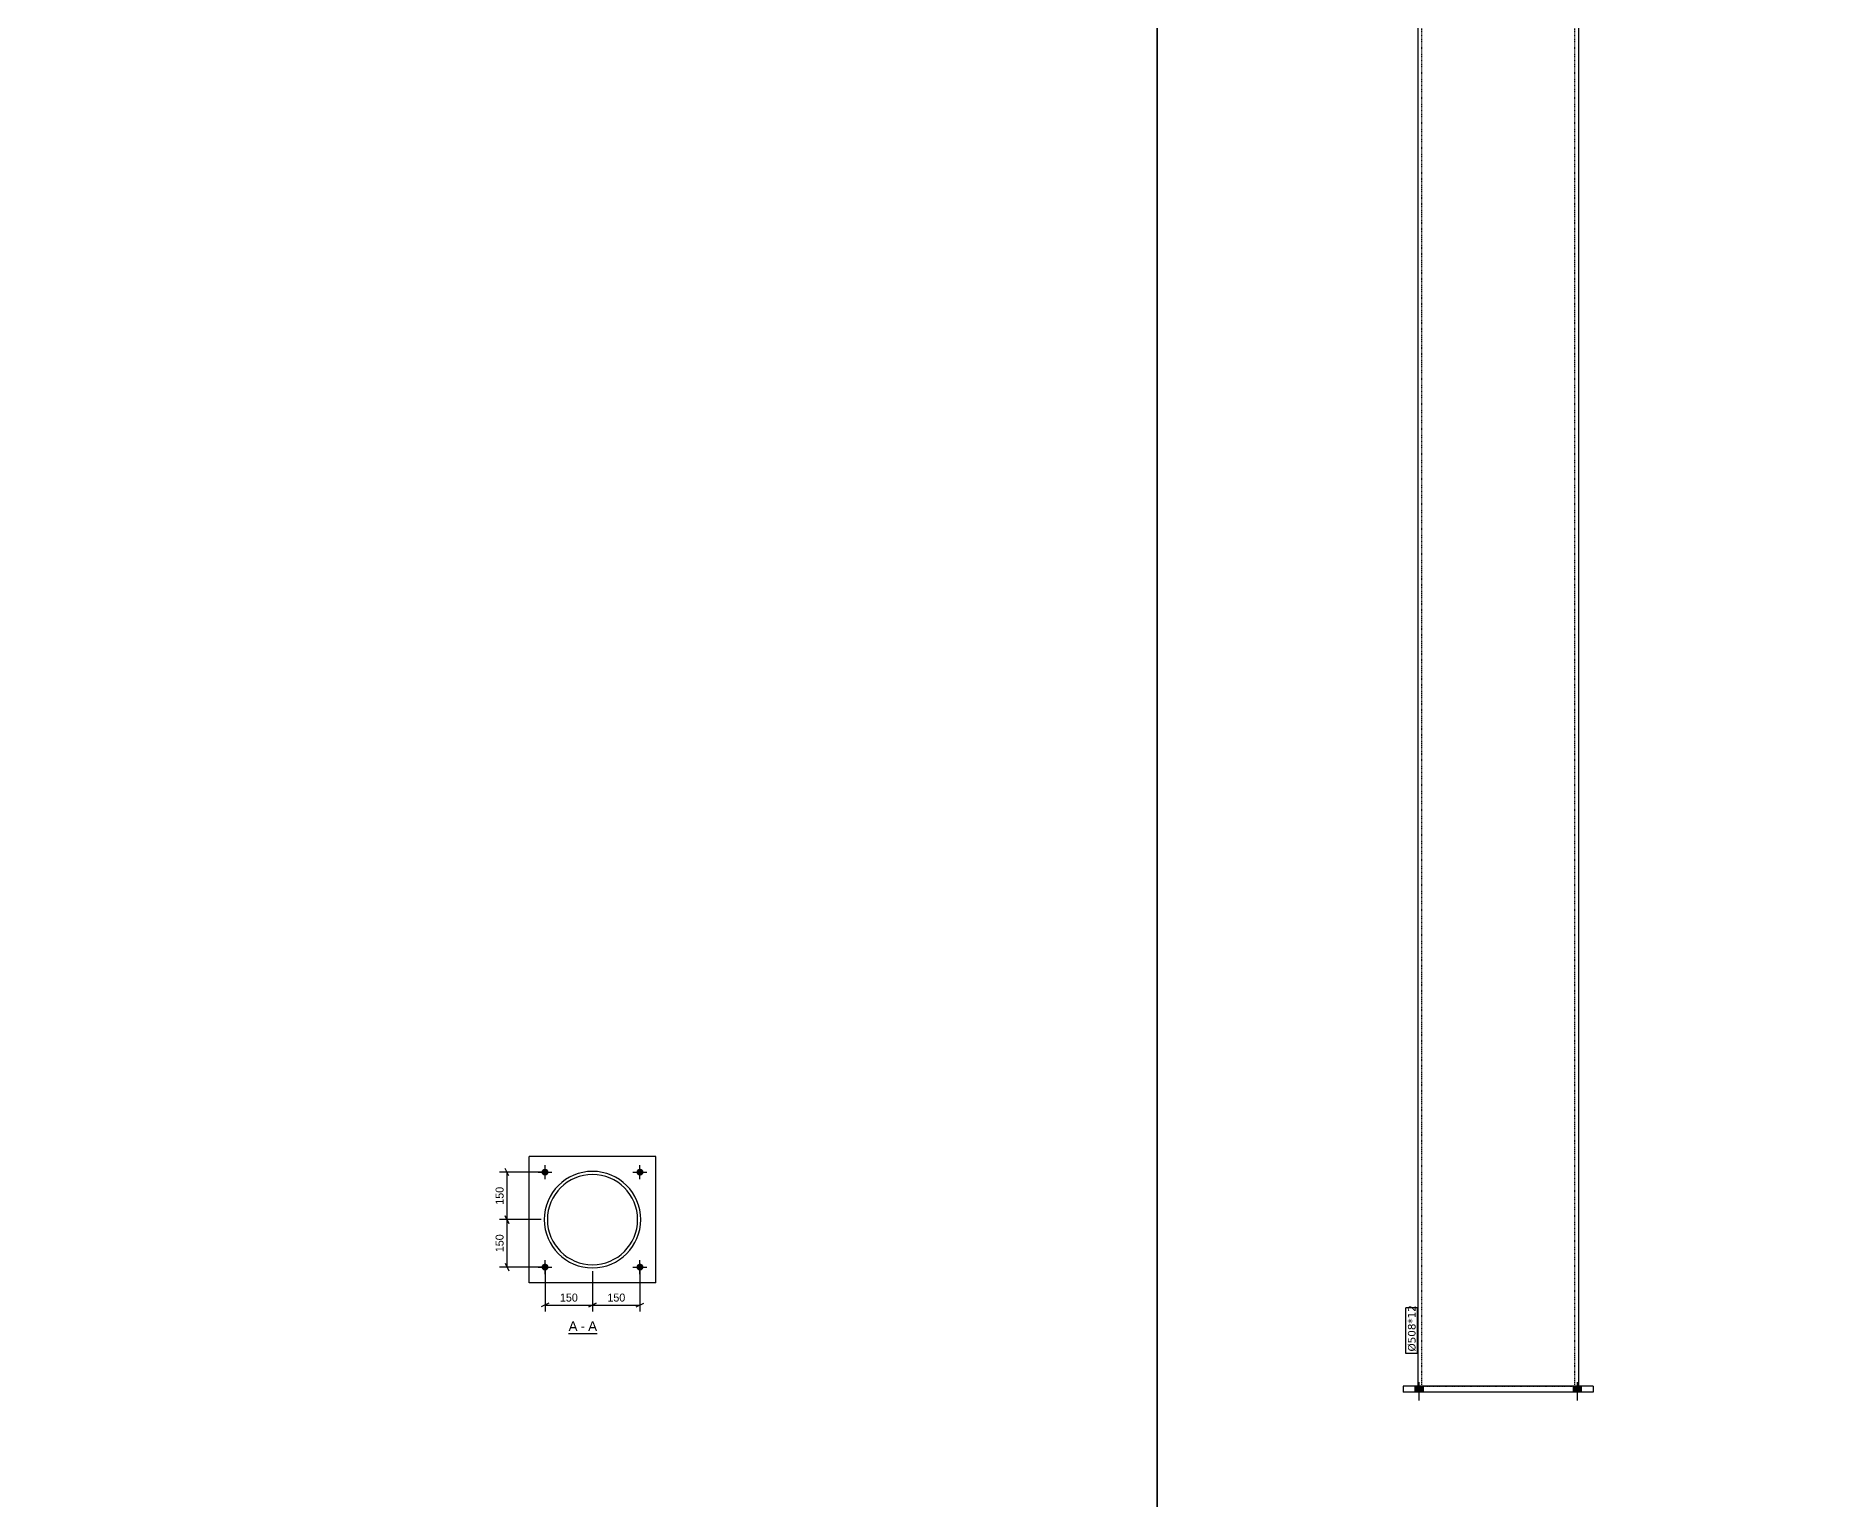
# Model space of a CAD drawing. Header units: millimetres. Extents: x 15962 to 71432, y 9666 to 72266.
# Drawn here: x 36102 to 41754, y 28550 to 33175 of the extents above; entities that cross this region are included whole.
import ezdxf

# ---------------------------------------------------------------- set-up
doc = ezdxf.new("R2010")
doc.units = ezdxf.units.MM
doc.header["$LTSCALE"] = 2
doc.linetypes.add('DXK_LINE_DOT1', pattern=[1.8814, 0.9407, -0.9407])
doc.styles.add('Arial', font='arial.ttf', dxfattribs={"height": 0.2})
doc.styles.add('Arial Narrow', font='verdana.ttf', dxfattribs={"height": 0.2})
doc.styles.add('Comic Sans MS', font='comic.ttf', dxfattribs={"height": 0.2})

msp = doc.modelspace()

# ---------------------------------------------------------------- hatches: boundary and pattern name
at = {"linetype": 'Continuous'}
for points in [[(37700.2347, 29584.0064, -1), (37722.2347, 29584.0064, -1)], [(38000.2347, 29584.0064, -1), (38022.2347, 29584.0064, -1)], [(37700.2347, 29284.0064, -1), (37722.2347, 29284.0064, -1)], [(38000.2347, 29284.0064, -1), (38022.2347, 29284.0064, -1)], [(40460.3459, 28888.288), (40486.3459, 28888.288), (40486.3459, 28907.288), (40460.3459, 28907.288)], [(40460.3459, 28888.288), (40486.3459, 28888.288), (40486.3459, 28907.288), (40460.3459, 28907.288)], [(40960.3459, 28888.288), (40986.3459, 28888.288), (40986.3459, 28907.288), (40960.3459, 28907.288)], [(40960.3459, 28888.288), (40986.3459, 28888.288), (40986.3459, 28907.288), (40960.3459, 28907.288)]]:
    msp.add_hatch(color=3, dxfattribs=at).paths.add_polyline_path(points)

# ---------------------------------------------------------------- linework, layer by layer
at = {"color": 7, "linetype": 'DXK_LINE_DOT1'}
for p, q in [((40481.3459, 44138.288), (40481.3459, 28907.288)), ((40965.3459, 44138.288), (40965.3459, 28907.288)), ((40469.3459, 28907.288), (40977.3459, 28907.288))]:
    msp.add_line(p, q, dxfattribs=at)
at = {"color": 7, "linetype": 'Continuous'}
for p, q in [((40469.3459, 33929.288), (40469.3459, 28907.288)), ((40977.3459, 33929.288), (40977.3459, 28907.288)), ((37661.2347, 29234.0064), (37661.2347, 29634.0064)), ((38061.2347, 29634.0064), (37661.2347, 29634.0064)), ((38061.2347, 29234.0064), (38061.2347, 29634.0064)), ((38061.2347, 29234.0064), (37661.2347, 29234.0064)), ((37785.5877, 29074.5064), (37875.8815, 29074.5064)), ((41023.3459, 28907.288), (40423.3459, 28907.288)), ((40423.3459, 28907.288), (40423.3459, 28888.288)), ((41023.3459, 28888.288), (40423.3459, 28888.288)), ((41023.3459, 28907.288), (41023.3459, 28888.288))]:
    msp.add_line(p, q, dxfattribs=at)
at = {"color": 8, "linetype": 'Continuous'}
for p, q in [((37701.2347, 29584.0064), (37567.7347, 29584.0064)), ((37597.2347, 29572.0064), (37585.2347, 29596.0064)), ((37591.2347, 29434.0064), (37591.2347, 29584.0064)), ((37698.7347, 29434.0064), (37567.7347, 29434.0064)), ((37698.7347, 29434.0064), (37567.7347, 29434.0064)), ((37585.2347, 29446.0064), (37597.2347, 29422.0064)), ((37597.2347, 29422.0064), (37585.2347, 29446.0064)), ((37591.2347, 29284.0064), (37591.2347, 29434.0064)), ((37701.2347, 29284.0064), (37567.7347, 29284.0064)), ((37585.2347, 29296.0064), (37597.2347, 29272.0064)), ((37711.2347, 29274.0064), (37711.2347, 29144.0064)), ((37861.2347, 29271.5064), (37861.2347, 29144.0064)), ((37861.2347, 29271.5064), (37861.2347, 29144.0064)), ((38011.2347, 29274.0064), (38011.2347, 29144.0064)), ((37723.2347, 29170.0064), (37699.2347, 29158.0064)), ((37849.2347, 29158.0064), (37873.2347, 29170.0064)), ((37873.2347, 29170.0064), (37849.2347, 29158.0064)), ((37999.2347, 29158.0064), (38023.2347, 29170.0064)), ((37711.2347, 29164.0064), (37861.2347, 29164.0064)), ((37861.2347, 29164.0064), (38011.2347, 29164.0064))]:
    msp.add_line(p, q, dxfattribs=at)
at = {"color": 3, "linetype": 'Continuous'}
for p, q in [((37689.2347, 29584.0064), (37733.2347, 29584.0064)), ((37711.2347, 29562.0064), (37711.2347, 29606.0064)), ((37989.2347, 29584.0064), (38033.2347, 29584.0064)), ((38011.2347, 29562.0064), (38011.2347, 29606.0064)), ((37689.2347, 29284.0064), (37733.2347, 29284.0064)), ((37711.2347, 29262.0064), (37711.2347, 29306.0064)), ((37989.2347, 29284.0064), (38033.2347, 29284.0064)), ((38011.2347, 29262.0064), (38011.2347, 29306.0064)), ((40460.3459, 28907.288), (40460.3459, 28888.288)), ((40460.3459, 28907.288), (40460.3459, 28888.288)), ((40473.3459, 28920.288), (40473.3459, 28862.288)), ((40473.3459, 28920.288), (40473.3459, 28862.288)), ((40486.3459, 28907.288), (40486.3459, 28888.288)), ((40486.3459, 28907.288), (40486.3459, 28888.288)), ((40960.3459, 28907.288), (40960.3459, 28888.288)), ((40960.3459, 28907.288), (40960.3459, 28888.288)), ((40973.3459, 28920.288), (40973.3459, 28862.288)), ((40973.3459, 28920.288), (40973.3459, 28862.288)), ((40986.3459, 28907.288), (40986.3459, 28888.288)), ((40986.3459, 28907.288), (40986.3459, 28888.288))]:
    msp.add_line(p, q, dxfattribs=at)
msp.add_lwpolyline([(39646.1348, 47050.6489), (48637.8663, 47050.6489), (48637.8663, 28358.4557), (39646.1348, 28358.4557)], close=True)
at = {"color": 7, "linetype": 'Continuous'}
for radius, start, end in [(152.5, 0, 180), (142.5, 0, 180), (152.5, 180, 0), (142.5, 180, 0)]:
    msp.add_arc((37861.2347, 29434.0064), radius, start, end, dxfattribs=at)

# ---------------------------------------------------------------- next in the draw order: wipeouts: each hides what was drawn before it
at = {"color": 0}
for points in [[(37585.2345, 29541.8751), (37550.2345, 29541.8749), (37550.2347, 29476.1376), (37585.2347, 29476.1378)], [(37585.2345, 29391.8751), (37550.2345, 29391.8749), (37550.2347, 29326.1376), (37585.2347, 29326.1378)], [(37819.1033, 29170.0064), (37819.1033, 29205.0064), (37753.366, 29205.0064), (37753.366, 29170.0064)], [(37969.1033, 29170.0064), (37969.1033, 29205.0064), (37903.366, 29205.0064), (37903.366, 29170.0064)], [(40462.3454, 29148.831), (40437.3454, 29148.8309), (40437.3459, 29017.2879), (40462.3459, 29017.288)]]:
    msp.add_wipeout(points, dxfattribs=at)
at = {"color": 0, "linetype": 'Continuous'}
msp.add_wipeout([(37814.0252, 29082.0064), (37814.0252, 29114.0064), (37785.5877, 29114.0064), (37785.5877, 29082.0064)], dxfattribs=at)

# ---------------------------------------------------------------- next in the draw order: texts
at = {"color": 3, "style": 'Comic Sans MS'}
for p in [(37580.2347, 29481.1377), (37580.2347, 29331.1377)]:
    msp.add_text('150', height=25.29297, rotation=90.0002105, dxfattribs=at).set_placement(p)
for p in [(37758.366, 29175.0064), (37908.366, 29175.0064)]:
    msp.add_text('150', height=25.29297, dxfattribs=at).set_placement(p)

# ---------------------------------------------------------------- next in the draw order: wipeouts: each hides what was drawn before it
at = {"color": 0, "linetype": 'Continuous'}
msp.add_wipeout([(37837.844, 29082.0064), (37837.844, 29114.0064), (37823.6252, 29114.0064), (37823.6252, 29082.0064)], dxfattribs=at)
at = {"color": 0}
msp.add_wipeout([(40462.3454, 29148.831), (40437.3454, 29148.8309), (40437.3459, 29017.2879), (40462.3459, 29017.288)], dxfattribs=at)

# ---------------------------------------------------------------- next in the draw order: linework, layer by layer
at = {"color": 7, "linetype": 'Continuous'}
for p, q in [((40431.3459, 29011.288), (40431.3459, 29154.831)), ((40468.3459, 29154.831), (40431.3459, 29154.831)), ((40468.3459, 29011.288), (40468.3459, 29154.831)), ((40468.3459, 29011.288), (40431.3459, 29011.288))]:
    msp.add_line(p, q, dxfattribs=at)

# ---------------------------------------------------------------- next in the draw order: texts
at = {"color": 3, "linetype": 'Continuous', "style": 'Arial'}
msp.add_text('A', height=30.5625, dxfattribs=at).set_placement((37785.5877, 29082.0064))
at = {"color": 4, "style": 'Arial Narrow'}
msp.add_text('Ø508*12', height=23.87695, rotation=90.0002105, dxfattribs=at).set_placement((40462.3459, 29017.288))

# ---------------------------------------------------------------- next in the draw order: wipeouts: each hides what was drawn before it
at = {"color": 0, "linetype": 'Continuous'}
msp.add_wipeout([(37875.8815, 29082.0064), (37875.8815, 29114.0064), (37847.444, 29114.0064), (37847.444, 29082.0064)], dxfattribs=at)

# ---------------------------------------------------------------- next in the draw order: linework, layer by layer
msp.add_lwpolyline([(30654.4032, 47050.6489), (39646.1348, 47050.6489), (39646.1348, 28358.4557), (30654.4032, 28358.4557)], close=True)

# ---------------------------------------------------------------- next in the draw order: texts
at = {"color": 3, "linetype": 'Continuous', "style": 'Arial'}
for s, p in [('A', (37847.444, 29082.0064)), ('-', (37823.6252, 29082.0064))]:
    msp.add_text(s, height=30.5625, dxfattribs=at).set_placement(p)

doc.saveas('drawing.dxf')
